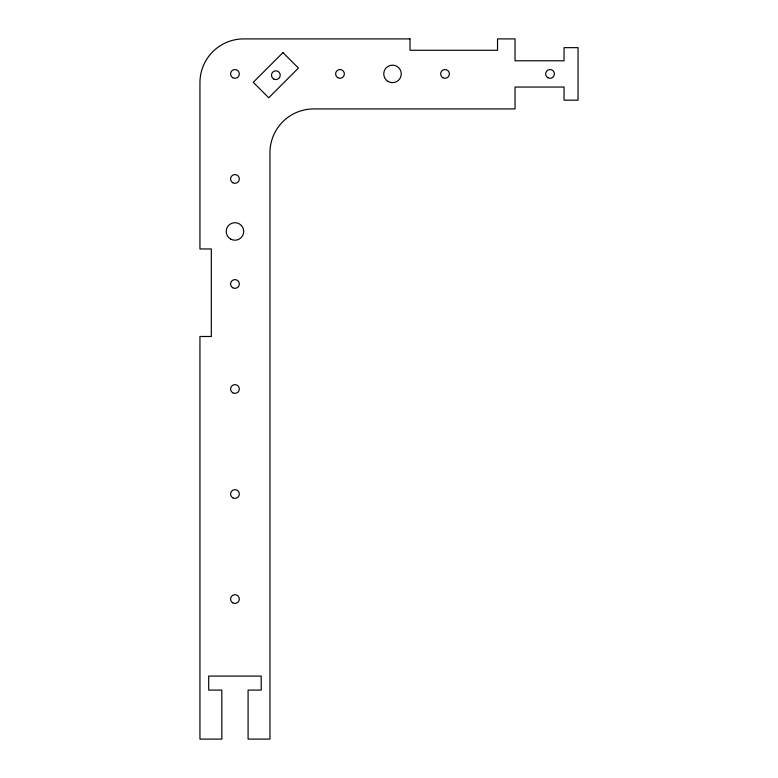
<?xml version="1.0" encoding="UTF-8"?>
<svg xmlns="http://www.w3.org/2000/svg" width="778" height="778" viewBox="0 0 778 778"><rect width="100%" height="100%" fill="white"/><g stroke="black" fill="none" stroke-linecap="round" stroke-linejoin="round"><path stroke-width="1.17" d="M282.959 52.603L253.258 82.303L268.731 97.775L298.431 68.075L282.959 52.603M410.006 38.9L243.709 38.9A43.763 43.763 0 0 0 199.946 82.663L199.946 248.96L211.324 248.96L211.324 336.485L199.946 336.485L199.946 739.1L221.827 739.1L221.827 690.086L208.698 690.086L208.698 676.082L261.214 676.082L261.214 690.086L248.085 690.086L248.085 739.1L269.966 739.1L269.966 152.683A43.763 43.763 0 0 1 313.729 108.92L515.036 108.92L515.036 87.039L564.05 87.039L564.05 100.168L578.054 100.168L578.054 47.653L564.05 47.653L564.05 60.781L515.036 60.781L515.036 38.9L497.531 38.9L497.531 50.278L410.006 50.278L410.006 38.9M230.58 239.031A8.752 8.752 0 0 0 243.709 231.455A8.752 8.752 0 0 0 230.58 223.879A8.752 8.752 0 0 0 230.58 239.031M388.125 81.486A8.752 8.752 0 0 0 401.254 73.91A8.752 8.752 0 0 0 388.125 66.334A8.752 8.752 0 0 0 388.125 81.486M273.661 78.977A4.376 4.376 0 0 0 280.226 75.194A4.376 4.376 0 0 0 273.661 71.401A4.376 4.376 0 0 0 273.661 78.977M232.768 287.763A4.376 4.376 0 0 0 239.332 283.97A4.376 4.376 0 0 0 232.768 280.177A4.376 4.376 0 0 0 232.768 287.763M337.798 77.703A4.376 4.376 0 0 0 344.362 73.91A4.376 4.376 0 0 0 337.798 70.117A4.376 4.376 0 0 0 337.798 77.703M442.828 77.703A4.376 4.376 0 0 0 449.392 73.91A4.376 4.376 0 0 0 442.828 70.117A4.376 4.376 0 0 0 442.828 77.703M232.768 392.793A4.376 4.376 0 0 0 239.332 389A4.376 4.376 0 0 0 232.768 385.207A4.376 4.376 0 0 0 232.768 392.793M232.768 602.853A4.376 4.376 0 0 0 239.332 599.06A4.376 4.376 0 0 0 232.768 595.267A4.376 4.376 0 0 0 232.768 602.853M232.768 182.733A4.376 4.376 0 0 0 239.332 178.94A4.376 4.376 0 0 0 232.768 175.147A4.376 4.376 0 0 0 232.768 182.733M232.768 77.703A4.376 4.376 0 0 0 239.332 73.91A4.376 4.376 0 0 0 232.768 70.117A4.376 4.376 0 0 0 232.768 77.703M547.858 77.703A4.376 4.376 0 0 0 554.422 73.91A4.376 4.376 0 0 0 547.858 70.117A4.376 4.376 0 0 0 547.858 77.703M232.768 497.823A4.376 4.376 0 0 0 239.332 494.03A4.376 4.376 0 0 0 232.768 490.237A4.376 4.376 0 0 0 232.768 497.823"/></g></svg>
